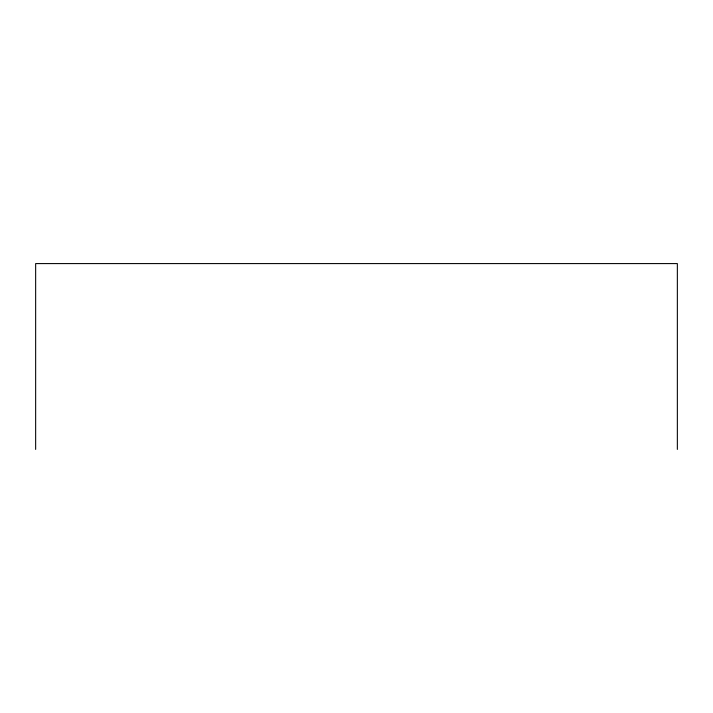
<?xml version="1.0" encoding="UTF-8"?>
<svg xmlns="http://www.w3.org/2000/svg" width="713" height="713" viewBox="0 0 713 713"><rect width="100%" height="100%" fill="white"/><g stroke="black" fill="none" stroke-linecap="round" stroke-linejoin="round"><path stroke-width="1.07" d="M677.35 449.413L677.35 263.587L35.65 263.587L35.65 449.413"/></g></svg>
